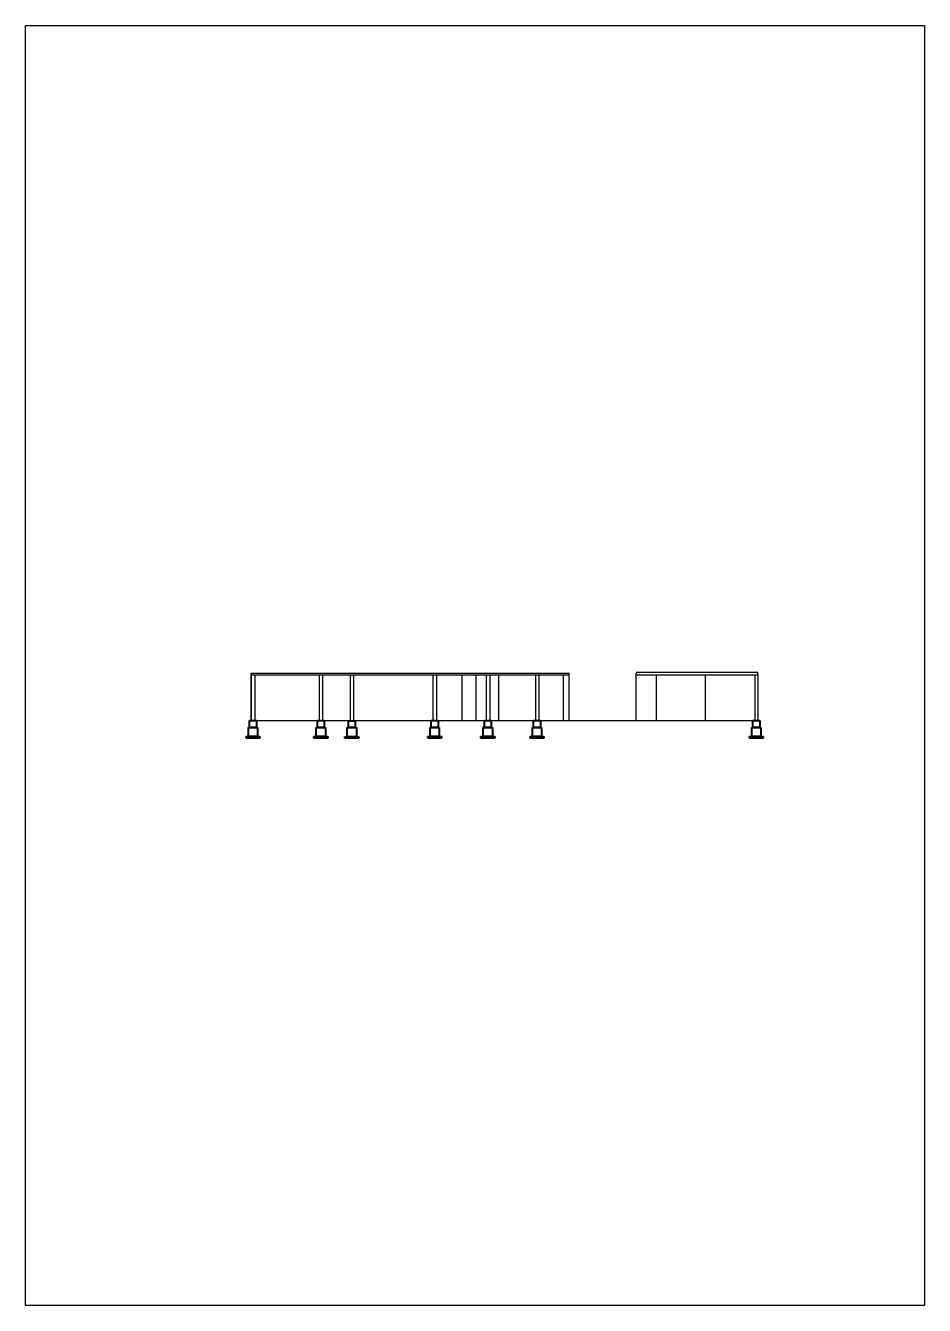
# Model space of a CAD drawing. Header units: metres. Extents: x 9 to 942, y 34 to 176.
# Drawn here: x 882.6 to 941.6, y 92.3 to 176.3 of the extents above; entities that cross this region are included whole.
import ezdxf

# ---------------------------------------------------------------- set-up
doc = ezdxf.new("R2010")
doc.units = ezdxf.units.M
doc.header["$LTSCALE"] = 0.01
doc.header["$MEASUREMENT"] = 0
for name, color, linetype in [('ELEVATION', 4, 'Continuous'), ('FURNITURE', 130, 'Continuous'), ('ROOF', 3, 'Continuous'), ('SECTION LINE', 1, 'Continuous')]:
    doc.layers.add(name, color=color, linetype=linetype)
doc.layers.add('JO_SECTION LINE', color=7, linetype='Continuous', lineweight=40)

# ---------------------------------------------------------------- blocks, each defined once
blk = doc.blocks.new('foundation2_middle')
at = {"layer": 'JO_SECTION LINE', "linetype": 'ByBlock', "lineweight": 40}
for p, q in [((4289.6, 3282.4), (4259.6, 3282.4)), ((4259.6, 3282.4), (4319.6, 3282.4)), ((4259.6, 3222.4), (4259.6, 3282.4)), ((4267.1, 3327.4), (4312.1, 3327.4)), ((4267.1, 3282.4), (4267.1, 3327.4)), ((4312.1, 3282.4), (4267.1, 3282.4)), ((4312.1, 3327.4), (4312.1, 3282.4)), ((4319.6, 3282.4), (4319.6, 3222.4)), ((4244.6, 3212.4), (4244.6, 3222.4)), ((4244.6, 3222.4), (4289.6, 3222.4)), ((4334.6, 3212.4), (4244.6, 3212.4)), ((4319.6, 3222.4), (4259.6, 3222.4)), ((4289.6, 3222.4), (4334.6, 3222.4)), ((4334.6, 3222.4), (4334.6, 3212.4))]:
    blk.add_line(p, q, dxfattribs=at)

msp = doc.modelspace()

# ---------------------------------------------------------------- linework, layer by layer
at = {"layer": 'ELEVATION'}
for p, q in [((911.249, 133.726), (911.249, 130.726)), ((912.179, 133.726), (912.179, 130.726)), ((913.666, 133.726), (913.666, 130.726)), ((917.896, 133.726), (917.896, 130.726)), ((918.291, 130.726), (918.291, 133.726)), ((922.691, 130.726), (922.691, 133.726)), ((923.999, 133.726), (923.999, 130.726)), ((927.229, 133.726), (927.229, 130.726)), ((897.313, 130.726), (930.689, 130.726))]:
    msp.add_line(p, q, dxfattribs=at)
at = {"layer": 'ROOF'}
for p, q in [((882.616, 176.339), (941.616, 176.339)), ((882.616, 92.339), (882.616, 176.339)), ((941.616, 176.339), (941.616, 92.339)), ((897.432, 133.726), (897.432, 133.826)), ((897.432, 133.826), (918.291, 133.826)), ((897.432, 133.726), (918.291, 133.726)), ((918.291, 133.726), (918.291, 133.826)), ((930.689, 133.876), (922.691, 133.876)), ((922.691, 133.726), (922.691, 133.826)), ((922.691, 133.726), (930.689, 133.726)), ((930.689, 133.776), (930.689, 133.876)), ((930.689, 133.726), (930.689, 133.826)), ((941.616, 92.339), (882.616, 92.339))]:
    msp.add_line(p, q, dxfattribs=at)
at = {"layer": 'SECTION LINE'}
for p, q in [((897.432, 133.726), (897.432, 130.726)), ((897.432, 130.726), (897.432, 133.726)), ((897.662, 133.726), (897.662, 130.726)), ((901.883, 133.726), (901.883, 130.721)), ((902.112, 133.726), (902.112, 130.721)), ((903.919, 133.726), (903.919, 130.718)), ((904.149, 133.726), (904.149, 130.718)), ((909.357, 133.726), (909.357, 130.725)), ((909.587, 133.726), (909.587, 130.725)), ((912.842, 133.726), (912.842, 130.724)), ((913.079, 133.726), (913.079, 130.724)), ((916.079, 133.726), (916.079, 130.723)), ((916.307, 133.726), (916.307, 130.723)), ((930.489, 133.726), (930.489, 130.723)), ((930.689, 133.726), (930.689, 130.723))]:
    msp.add_line(p, q, dxfattribs=at)

# ---------------------------------------------------------------- block references
at = {"layer": 'FURNITURE', "xscale": 0.01, "yscale": 0.01, "zscale": 0.01}
for p in [(854.642, 97.453), (859.101, 97.447), (861.135, 97.444), (866.569, 97.451), (870.062, 97.449), (873.289, 97.449), (887.684, 97.449)]:
    msp.add_blockref('foundation2_middle', p, dxfattribs=at)

doc.saveas('drawing.dxf')
